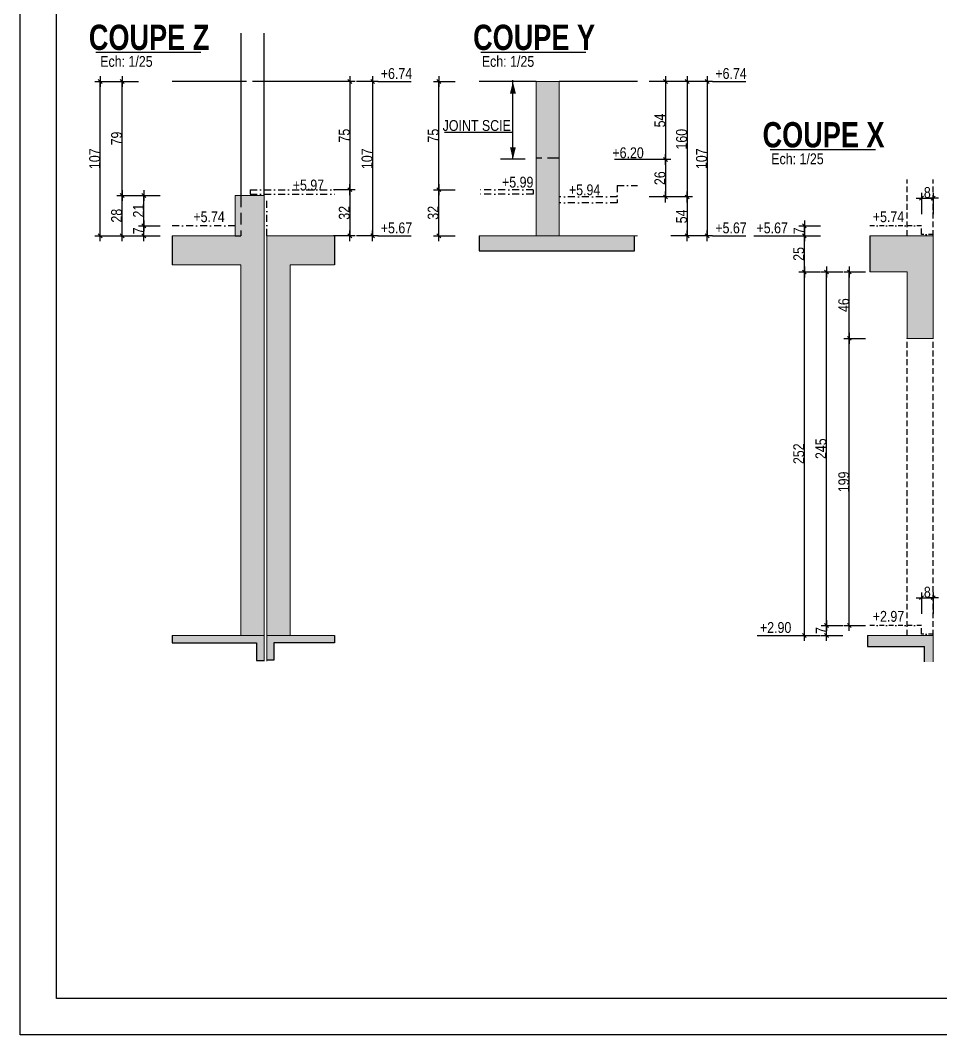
# Model space of a CAD drawing. Header units: centimetres. Extents: x -31 to 9059, y 2319 to 6519.
# Drawn here: x -31 to 1245, y 2319 to 3725 of the extents above; entities that cross this region are included whole.
import ezdxf
from ezdxf.enums import TextEntityAlignment as Align

# ---------------------------------------------------------------- set-up
doc = ezdxf.new("R2010")
doc.units = ezdxf.units.CM
doc.header["$LTSCALE"] = 12.7
doc.header["$PDMODE"] = 1
doc.header["$PDSIZE"] = -2
doc.linetypes.add('CACHEX2', pattern=[19.05, 12.7, -6.35])
doc.linetypes.add('TIRETPTX2', pattern=[50.8, 25.4, -12.7, 0, -12.7])
for name, color, linetype in [('01_cote_gen', 4, 'Continuous'), ('01_linteaux', 2, 'Continuous'), ('01_murs_sup', 2, 'CACHEX2'), ('01_poch_BN', 9, 'Continuous'), ('01_texte', 230, 'Continuous'), ('AA_COTES', 2, 'Continuous')]:
    doc.layers.add(name, color=color, linetype=linetype)
doc.layers.add('01_murs_coup', color=5, linetype='Continuous', lineweight=60)
doc.styles.add('ARIAL NA', font='ARIALN.TTF')
doc.styles.add('impact', font='impact.ttf')
doc.styles.add('STYLE2', font='ARIALN.TTF')
doc.dimstyles.new('JB25', dxfattribs={"dimscale": 0.1, "dimtxt": 150, "dimasz": 15, "dimexe": 0.1, "dimexo": 0.1, "dimgap": 0.09, "dimtad": 1, "dimdec": 1, "dimlfac": 0.5, "dimdsep": 46, "dimtxsty": 'STYLE2', "dimblk1": 'BOND_G', "dimblk2": 'BOND_D', "dimsah": 1, "dimcen": 1.5, "dimdle": 0.01, "dimse1": 1, "dimse2": 1, "dimclrd": 4, "dimclre": 2, "dimclrt": 6, "dimazin": 2, "dimtfac": 2.333333, "dimtdec": 1, "dimtix": 1, "dimtmove": 2, "dimatfit": 3, "dimldrblk": 'BOND_G', "dimfxl": 1, "dimtolj": 1, "dimtzin": 0, "dimarcsym": 0})
doc.dimstyles.new('JB50', dxfattribs={"dimscale": 0.1, "dimtxt": 150, "dimasz": 15, "dimexe": 0.1, "dimexo": 0.1, "dimgap": 0.09, "dimtad": 1, "dimdec": 1, "dimdsep": 46, "dimtxsty": 'STYLE2', "dimblk1": 'BOND_G', "dimblk2": 'BOND_D', "dimsah": 1, "dimcen": 1.5, "dimdle": 0.01, "dimse1": 1, "dimse2": 1, "dimclrd": 4, "dimclre": 2, "dimclrt": 6, "dimazin": 2, "dimtfac": 2.333333, "dimtdec": 1, "dimtix": 1, "dimtmove": 2, "dimatfit": 3, "dimldrblk": 'BOND_G', "dimfxl": 1, "dimtolj": 1, "dimtzin": 0, "dimarcsym": 0})

# ---------------------------------------------------------------- blocks, each defined once
blk = doc.blocks.new('BOND_G')
at = {"layer": 'AA_COTES', "color": 0}
for p, q in [((0, -5), (0, 15)), ((5, 0), (-5, 0)), ((1.77, 1.77), (-1.77, -1.77))]:
    blk.add_line(p, q, dxfattribs=at)
blk = doc.blocks.new('BOND_D')
at = {"layer": 'AA_COTES', "color": 0}
for p, q in [((5, 0), (-5, 0)), ((-1.77, -1.77), (1.77, 1.77)), ((0, 5), (0, -15))]:
    blk.add_line(p, q, dxfattribs=at)
blk = doc.blocks.new('*D1912')
at = {"layer": '01_poch_BN', "color": 4, "lineweight": -2, "transparency": 16777216}
blk.add_line((1086.5, 2873.7), (1086.5, 2884.7), dxfattribs=at)
at = {"layer": 'Defpoints', "color": 0, "transparency": 16777216}
for p in [(1086.5, 2886.2), (1121.4, 2886.2), (1128, 2872.2)]:
    blk.add_point(p, dxfattribs=at)
at = {"layer": '01_poch_BN', "color": 4, "lineweight": -2, "transparency": 16777216, "xscale": 1.5, "yscale": 1.5, "zscale": 1.5}
for name, p, rotation in [('BOND_D', (1086.5, 2886.2), 90), ('BOND_G', (1086.5, 2872.2), 270)]:
    blk.add_blockref(name, p, dxfattribs=dict(at, rotation=rotation))
at = {"layer": '01_poch_BN', "color": 6, "transparency": 16777216, "insert": (1079, 2879.2), "char_height": 15, "attachment_point": 5, "rotation": 90, "style": 'STYLE2'}
blk.add_mtext('\\A1;7', dxfattribs=at)
blk = doc.blocks.new('*D1913')
at = {"layer": '01_poch_BN', "color": 4, "lineweight": -2, "transparency": 16777216}
blk.add_line((1055.8, 2873.7), (1055.8, 3374.7), dxfattribs=at)
at = {"layer": 'Defpoints', "color": 0, "transparency": 16777216}
for p in [(1055.8, 3376.2), (1136.9, 3376.2), (1136.9, 2872.2)]:
    blk.add_point(p, dxfattribs=at)
at = {"layer": '01_poch_BN', "color": 4, "lineweight": -2, "transparency": 16777216, "xscale": 1.5, "yscale": 1.5, "zscale": 1.5}
for name, p, rotation in [('BOND_D', (1055.8, 3376.2), 90), ('BOND_G', (1055.8, 2872.2), 270)]:
    blk.add_blockref(name, p, dxfattribs=dict(at, rotation=rotation))
at = {"layer": '01_poch_BN', "color": 6, "transparency": 16777216, "insert": (1048.1, 3124.2), "char_height": 15, "attachment_point": 5, "rotation": 90, "style": 'STYLE2'}
blk.add_mtext('\\A1;252', dxfattribs=at)
blk = doc.blocks.new('*D1914')
at = {"layer": '01_poch_BN', "color": 4, "lineweight": -2, "transparency": 16777216}
blk.add_line((1086.5, 2887.7), (1086.5, 3374.7), dxfattribs=at)
at = {"layer": 'Defpoints', "color": 0, "transparency": 16777216}
for p in [(1086.5, 3376.2), (1121.4, 3376.2), (1121.4, 2886.2)]:
    blk.add_point(p, dxfattribs=at)
at = {"layer": '01_poch_BN', "color": 4, "lineweight": -2, "transparency": 16777216, "xscale": 1.5, "yscale": 1.5, "zscale": 1.5}
for name, p, rotation in [('BOND_D', (1086.5, 3376.2), 90), ('BOND_G', (1086.5, 2886.2), 270)]:
    blk.add_blockref(name, p, dxfattribs=dict(at, rotation=rotation))
at = {"layer": '01_poch_BN', "color": 6, "transparency": 16777216, "insert": (1078.8, 3131.2), "char_height": 15, "attachment_point": 5, "rotation": 90, "style": 'STYLE2'}
blk.add_mtext('\\A1;245', dxfattribs=at)
blk = doc.blocks.new('*D1915')
at = {"layer": '01_poch_BN', "color": 4, "lineweight": -2, "transparency": 16777216}
blk.add_line((1055.8, 3377.7), (1055.8, 3424.7), dxfattribs=at)
at = {"layer": 'Defpoints', "color": 0, "transparency": 16777216}
for p in [(1055.8, 3426.2), (1121.4, 3426.2), (1109, 3376.2)]:
    blk.add_point(p, dxfattribs=at)
at = {"layer": '01_poch_BN', "color": 4, "lineweight": -2, "transparency": 16777216, "xscale": 1.5, "yscale": 1.5, "zscale": 1.5}
for name, p, rotation in [('BOND_D', (1055.8, 3426.2), 90), ('BOND_G', (1055.8, 3376.2), 270)]:
    blk.add_blockref(name, p, dxfattribs=dict(at, rotation=rotation))
at = {"layer": '01_poch_BN', "color": 6, "transparency": 16777216, "insert": (1048.1, 3401.2), "char_height": 15, "attachment_point": 5, "rotation": 90, "style": 'STYLE2'}
blk.add_mtext('\\A1;25', dxfattribs=at)
blk = doc.blocks.new('*D1916')
at = {"layer": '01_poch_BN', "color": 4, "lineweight": -2, "transparency": 16777216}
blk.add_line((1055.8, 3427.7), (1055.8, 3438.7), dxfattribs=at)
at = {"layer": 'Defpoints', "color": 0, "transparency": 16777216}
for p in [(1055.8, 3440.2), (1121.4, 3440.2), (1121.4, 3426.2)]:
    blk.add_point(p, dxfattribs=at)
at = {"layer": '01_poch_BN', "color": 4, "lineweight": -2, "transparency": 16777216, "xscale": 1.5, "yscale": 1.5, "zscale": 1.5}
for name, p, rotation in [('BOND_D', (1055.8, 3440.2), 90), ('BOND_G', (1055.8, 3426.2), 270)]:
    blk.add_blockref(name, p, dxfattribs=dict(at, rotation=rotation))
at = {"layer": '01_poch_BN', "color": 6, "transparency": 16777216, "insert": (1048.3, 3433.2), "char_height": 15, "attachment_point": 5, "rotation": 90, "style": 'STYLE2'}
blk.add_mtext('\\A1;7', dxfattribs=at)
blk = doc.blocks.new('*D1917')
at = {"layer": '01_poch_BN', "color": 4, "lineweight": -2, "transparency": 16777216}
blk.add_line((1118.1, 2887.7), (1118.1, 3282.7), dxfattribs=at)
at = {"layer": 'Defpoints', "color": 0, "transparency": 16777216}
for p in [(1118.1, 3284.2), (1198.2, 3284.2), (1146.3, 2886.2)]:
    blk.add_point(p, dxfattribs=at)
at = {"layer": '01_poch_BN', "color": 4, "lineweight": -2, "transparency": 16777216, "xscale": 1.5, "yscale": 1.5, "zscale": 1.5}
for name, p, rotation in [('BOND_D', (1118.1, 3284.2), 90), ('BOND_G', (1118.1, 2886.2), 270)]:
    blk.add_blockref(name, p, dxfattribs=dict(at, rotation=rotation))
at = {"layer": '01_poch_BN', "color": 6, "transparency": 16777216, "insert": (1110.5, 3085.2), "char_height": 15, "attachment_point": 5, "rotation": 90, "style": 'STYLE2'}
blk.add_mtext('\\A1;199', dxfattribs=at)
blk = doc.blocks.new('*D1918')
at = {"layer": '01_poch_BN', "color": 4, "lineweight": -2, "transparency": 16777216}
blk.add_line((1118.1, 3285.7), (1118.1, 3374.7), dxfattribs=at)
at = {"layer": 'Defpoints', "color": 0, "transparency": 16777216}
for p in [(1118.1, 3376.2), (1146.3, 3376.2), (1198.2, 3284.2)]:
    blk.add_point(p, dxfattribs=at)
at = {"layer": '01_poch_BN', "color": 4, "lineweight": -2, "transparency": 16777216, "xscale": 1.5, "yscale": 1.5, "zscale": 1.5}
for name, p, rotation in [('BOND_D', (1118.1, 3376.2), 90), ('BOND_G', (1118.1, 3284.2), 270)]:
    blk.add_blockref(name, p, dxfattribs=dict(at, rotation=rotation))
at = {"layer": '01_poch_BN', "color": 6, "transparency": 16777216, "insert": (1110.5, 3330.2), "char_height": 15, "attachment_point": 5, "rotation": 90, "style": 'STYLE2'}
blk.add_mtext('\\A1;46', dxfattribs=at)
blk = doc.blocks.new('*D1919')
at = {"layer": '01_poch_BN', "color": 4, "lineweight": -2, "transparency": 16777216}
blk.add_line((1301.3, 3438.7), (1301.3, 3429.7), dxfattribs=at)
at = {"layer": 'Defpoints', "color": 0, "transparency": 16777216}
for p in [(1218.2, 3440.2), (1223.5, 3428.2), (1301.3, 3428.2)]:
    blk.add_point(p, dxfattribs=at)
at = {"layer": '01_poch_BN', "color": 4, "lineweight": -2, "transparency": 16777216, "xscale": 1.5, "yscale": 1.5, "zscale": 1.5}
for name, p, rotation in [('BOND_G', (1301.3, 3440.2), 90), ('BOND_D', (1301.3, 3428.2), 270)]:
    blk.add_blockref(name, p, dxfattribs=dict(at, rotation=rotation))
at = {"layer": '01_poch_BN', "color": 6, "transparency": 16777216, "insert": (1293.6, 3434.2), "char_height": 15, "attachment_point": 5, "rotation": 90, "style": 'STYLE2'}
blk.add_mtext('\\A1;6', dxfattribs=at)
blk = doc.blocks.new('*D1920')
at = {"layer": '01_poch_BN', "color": 4, "lineweight": -2, "transparency": 16777216}
blk.add_line((1219.7, 3478.6), (1232.7, 3478.6), dxfattribs=at)
at = {"layer": 'Defpoints', "color": 0, "transparency": 16777216}
for p in [(1234.2, 3478.6), (1234.2, 3451.4), (1218.2, 3440.2)]:
    blk.add_point(p, dxfattribs=at)
at = {"layer": '01_poch_BN', "color": 4, "lineweight": -2, "transparency": 16777216, "xscale": 1.5, "yscale": 1.5, "zscale": 1.5, "rotation": 180}
blk.add_blockref('BOND_G', (1218.2, 3478.6), dxfattribs=at)
at = {"layer": '01_poch_BN', "color": 4, "lineweight": -2, "transparency": 16777216, "xscale": 1.5, "yscale": 1.5, "zscale": 1.5}
blk.add_blockref('BOND_D', (1234.2, 3478.6), dxfattribs=at)
at = {"layer": '01_poch_BN', "color": 6, "transparency": 16777216, "insert": (1226.2, 3486.3), "char_height": 15, "attachment_point": 5, "style": 'STYLE2'}
blk.add_mtext('\\A1;8', dxfattribs=at)
blk = doc.blocks.new('*D1921')
at = {"layer": '01_poch_BN', "color": 4, "lineweight": -2, "transparency": 16777216}
blk.add_line((1301.3, 2884.7), (1301.3, 2875.7), dxfattribs=at)
at = {"layer": 'Defpoints', "color": 0, "transparency": 16777216}
for p in [(1218.2, 2886.2), (1223.5, 2874.2), (1301.3, 2874.2)]:
    blk.add_point(p, dxfattribs=at)
at = {"layer": '01_poch_BN', "color": 4, "lineweight": -2, "transparency": 16777216, "xscale": 1.5, "yscale": 1.5, "zscale": 1.5}
for name, p, rotation in [('BOND_G', (1301.3, 2886.2), 90), ('BOND_D', (1301.3, 2874.2), 270)]:
    blk.add_blockref(name, p, dxfattribs=dict(at, rotation=rotation))
at = {"layer": '01_poch_BN', "color": 6, "transparency": 16777216, "insert": (1293.6, 2880.2), "char_height": 15, "attachment_point": 5, "rotation": 90, "style": 'STYLE2'}
blk.add_mtext('\\A1;6', dxfattribs=at)
blk = doc.blocks.new('*D1922')
at = {"layer": '01_poch_BN', "color": 4, "lineweight": -2, "transparency": 16777216}
blk.add_line((1219.7, 2924.6), (1232.7, 2924.6), dxfattribs=at)
at = {"layer": 'Defpoints', "color": 0, "transparency": 16777216}
for p in [(1234.2, 2924.6), (1234.2, 2897.4), (1218.2, 2886.2)]:
    blk.add_point(p, dxfattribs=at)
at = {"layer": '01_poch_BN', "color": 4, "lineweight": -2, "transparency": 16777216, "xscale": 1.5, "yscale": 1.5, "zscale": 1.5, "rotation": 180}
blk.add_blockref('BOND_G', (1218.2, 2924.6), dxfattribs=at)
at = {"layer": '01_poch_BN', "color": 4, "lineweight": -2, "transparency": 16777216, "xscale": 1.5, "yscale": 1.5, "zscale": 1.5}
blk.add_blockref('BOND_D', (1234.2, 2924.6), dxfattribs=at)
at = {"layer": '01_poch_BN', "color": 6, "transparency": 16777216, "insert": (1226.2, 2932.3), "char_height": 15, "attachment_point": 5, "style": 'STYLE2'}
blk.add_mtext('\\A1;8', dxfattribs=at)
blk = doc.blocks.new('*D1923')
at = {"layer": '01_cote_gen', "color": 4, "lineweight": -2, "transparency": 16777216}
blk.add_line((921.1, 3638.7), (921.1, 3427.7), dxfattribs=at)
at = {"layer": 'Defpoints', "color": 0, "transparency": 16777216}
for p in [(869.9, 3640.2), (869.8, 3426.2), (921.1, 3426.2)]:
    blk.add_point(p, dxfattribs=at)
at = {"layer": '01_cote_gen', "color": 4, "lineweight": -2, "transparency": 16777216, "xscale": 1.5, "yscale": 1.5, "zscale": 1.5}
for name, p, rotation in [('BOND_G', (921.1, 3640.2), 90), ('BOND_D', (921.1, 3426.2), 270)]:
    blk.add_blockref(name, p, dxfattribs=dict(at, rotation=rotation))
at = {"layer": '01_cote_gen', "color": 6, "transparency": 16777216, "insert": (913.4, 3533.2), "char_height": 15, "attachment_point": 5, "rotation": 90, "style": 'STYLE2'}
blk.add_mtext('\\A1;107', dxfattribs=at)
blk = doc.blocks.new('*D1924')
at = {"layer": '01_cote_gen', "color": 4, "lineweight": -2, "transparency": 16777216}
blk.add_line((549.2, 3427.7), (549.2, 3488.7), dxfattribs=at)
at = {"layer": 'Defpoints', "color": 0, "transparency": 16777216}
for p in [(549.2, 3490.2), (591.6, 3490.2), (619.7, 3426.2)]:
    blk.add_point(p, dxfattribs=at)
at = {"layer": '01_cote_gen', "color": 4, "lineweight": -2, "transparency": 16777216, "xscale": 1.5, "yscale": 1.5, "zscale": 1.5}
for name, p, rotation in [('BOND_D', (549.2, 3490.2), 90), ('BOND_G', (549.2, 3426.2), 270)]:
    blk.add_blockref(name, p, dxfattribs=dict(at, rotation=rotation))
at = {"layer": '01_cote_gen', "color": 6, "transparency": 16777216, "insert": (541.5, 3458.2), "char_height": 15, "attachment_point": 5, "rotation": 90, "style": 'STYLE2'}
blk.add_mtext('\\A1;32', dxfattribs=at)
blk = doc.blocks.new('*D1925')
at = {"layer": '01_cote_gen', "color": 4, "lineweight": -2, "transparency": 16777216}
blk.add_line((549.2, 3491.7), (549.2, 3638.7), dxfattribs=at)
at = {"layer": 'Defpoints', "color": 0, "transparency": 16777216}
for p in [(549.2, 3640.2), (611.8, 3640.2), (556.7, 3490.2)]:
    blk.add_point(p, dxfattribs=at)
at = {"layer": '01_cote_gen', "color": 4, "lineweight": -2, "transparency": 16777216, "xscale": 1.5, "yscale": 1.5, "zscale": 1.5}
for name, p, rotation in [('BOND_D', (549.2, 3640.2), 90), ('BOND_G', (549.2, 3490.2), 270)]:
    blk.add_blockref(name, p, dxfattribs=dict(at, rotation=rotation))
at = {"layer": '01_cote_gen', "color": 6, "transparency": 16777216, "insert": (541.6, 3565.2), "char_height": 15, "attachment_point": 5, "rotation": 90, "style": 'STYLE2'}
blk.add_mtext('\\A1;75', dxfattribs=at)
blk = doc.blocks.new('*D1926')
at = {"layer": '01_cote_gen', "color": 4, "lineweight": -2, "transparency": 16777216}
blk.add_line((426, 3638.7), (426, 3491.7), dxfattribs=at)
at = {"layer": 'Defpoints', "color": 0, "transparency": 16777216}
for p in [(404.8, 3640.2), (404.8, 3490.2), (426, 3490.2)]:
    blk.add_point(p, dxfattribs=at)
at = {"layer": '01_cote_gen', "color": 4, "lineweight": -2, "transparency": 16777216, "xscale": 1.5, "yscale": 1.5, "zscale": 1.5}
for name, p, rotation in [('BOND_G', (426, 3640.2), 90), ('BOND_D', (426, 3490.2), 270)]:
    blk.add_blockref(name, p, dxfattribs=dict(at, rotation=rotation))
at = {"layer": '01_cote_gen', "color": 6, "transparency": 16777216, "insert": (418.3, 3565.2), "char_height": 15, "attachment_point": 5, "rotation": 90, "style": 'STYLE2'}
blk.add_mtext('\\A1;75', dxfattribs=at)
blk = doc.blocks.new('*D1927')
at = {"layer": '01_cote_gen', "color": 4, "lineweight": -2, "transparency": 16777216}
blk.add_line((426, 3488.7), (426, 3427.7), dxfattribs=at)
at = {"layer": 'Defpoints', "color": 0, "transparency": 16777216}
for p in [(418.5, 3490.2), (404.8, 3426.2), (426, 3426.2)]:
    blk.add_point(p, dxfattribs=at)
at = {"layer": '01_cote_gen', "color": 4, "lineweight": -2, "transparency": 16777216, "xscale": 1.5, "yscale": 1.5, "zscale": 1.5}
for name, p, rotation in [('BOND_G', (426, 3490.2), 90), ('BOND_D', (426, 3426.2), 270)]:
    blk.add_blockref(name, p, dxfattribs=dict(at, rotation=rotation))
at = {"layer": '01_cote_gen', "color": 6, "transparency": 16777216, "insert": (418.3, 3458.2), "char_height": 15, "attachment_point": 5, "rotation": 90, "style": 'STYLE2'}
blk.add_mtext('\\A1;32', dxfattribs=at)
blk = doc.blocks.new('*D1928')
at = {"layer": '01_cote_gen', "color": 4, "lineweight": -2, "transparency": 16777216}
blk.add_line((457.5, 3638.7), (457.5, 3427.7), dxfattribs=at)
at = {"layer": 'Defpoints', "color": 0, "transparency": 16777216}
for p in [(403.5, 3640.2), (375.3, 3426.2), (457.5, 3426.2)]:
    blk.add_point(p, dxfattribs=at)
at = {"layer": '01_cote_gen', "color": 4, "lineweight": -2, "transparency": 16777216, "xscale": 1.5, "yscale": 1.5, "zscale": 1.5}
for name, p, rotation in [('BOND_G', (457.5, 3640.2), 90), ('BOND_D', (457.5, 3426.2), 270)]:
    blk.add_blockref(name, p, dxfattribs=dict(at, rotation=rotation))
at = {"layer": '01_cote_gen', "color": 6, "transparency": 16777216, "insert": (449.8, 3533.2), "char_height": 15, "attachment_point": 5, "rotation": 90, "style": 'STYLE2'}
blk.add_mtext('\\A1;107', dxfattribs=at)
blk = doc.blocks.new('*D1929')
at = {"layer": '01_cote_gen', "color": 4, "lineweight": -2, "transparency": 16777216}
blk.add_line((110.4, 3427.7), (110.4, 3480.7), dxfattribs=at)
at = {"layer": 'Defpoints', "color": 0, "transparency": 16777216}
for p in [(110.4, 3482.2), (223.9, 3482.2), (203.9, 3426.2)]:
    blk.add_point(p, dxfattribs=at)
at = {"layer": '01_cote_gen', "color": 4, "lineweight": -2, "transparency": 16777216, "xscale": 1.5, "yscale": 1.5, "zscale": 1.5}
for name, p, rotation in [('BOND_D', (110.4, 3482.2), 90), ('BOND_G', (110.4, 3426.2), 270)]:
    blk.add_blockref(name, p, dxfattribs=dict(at, rotation=rotation))
at = {"layer": '01_cote_gen', "color": 6, "transparency": 16777216, "insert": (102.8, 3454.2), "char_height": 15, "attachment_point": 5, "rotation": 90, "style": 'STYLE2'}
blk.add_mtext('\\A1;28', dxfattribs=at)
blk = doc.blocks.new('*D1930')
at = {"layer": '01_cote_gen', "color": 4, "lineweight": -2, "transparency": 16777216}
blk.add_line((110.4, 3483.7), (110.4, 3638.7), dxfattribs=at)
at = {"layer": 'Defpoints', "color": 0, "transparency": 16777216}
for p in [(110.4, 3640.2), (154.3, 3640.2), (132.9, 3482.2)]:
    blk.add_point(p, dxfattribs=at)
at = {"layer": '01_cote_gen', "color": 4, "lineweight": -2, "transparency": 16777216, "xscale": 1.5, "yscale": 1.5, "zscale": 1.5}
for name, p, rotation in [('BOND_D', (110.4, 3640.2), 90), ('BOND_G', (110.4, 3482.2), 270)]:
    blk.add_blockref(name, p, dxfattribs=dict(at, rotation=rotation))
at = {"layer": '01_cote_gen', "color": 6, "transparency": 16777216, "insert": (102.8, 3561.2), "char_height": 15, "attachment_point": 5, "rotation": 90, "style": 'STYLE2'}
blk.add_mtext('\\A1;79', dxfattribs=at)
blk = doc.blocks.new('*D1931')
at = {"layer": '01_cote_gen', "color": 4, "lineweight": -2, "transparency": 16777216}
blk.add_line((80, 3427.7), (80, 3638.7), dxfattribs=at)
at = {"layer": 'Defpoints', "color": 0, "transparency": 16777216}
for p in [(80, 3640.2), (149.8, 3640.2), (132.9, 3426.2)]:
    blk.add_point(p, dxfattribs=at)
at = {"layer": '01_cote_gen', "color": 4, "lineweight": -2, "transparency": 16777216, "xscale": 1.5, "yscale": 1.5, "zscale": 1.5}
for name, p, rotation in [('BOND_D', (80, 3640.2), 90), ('BOND_G', (80, 3426.2), 270)]:
    blk.add_blockref(name, p, dxfattribs=dict(at, rotation=rotation))
at = {"layer": '01_cote_gen', "color": 6, "transparency": 16777216, "insert": (72.4, 3533.2), "char_height": 15, "attachment_point": 5, "rotation": 90, "style": 'STYLE2'}
blk.add_mtext('\\A1;107', dxfattribs=at)
blk = doc.blocks.new('*D1932')
at = {"layer": '01_cote_gen', "color": 4, "lineweight": -2, "transparency": 16777216}
blk.add_line((140.5, 3427.7), (140.5, 3438.7), dxfattribs=at)
at = {"layer": 'Defpoints', "color": 0, "transparency": 16777216}
for p in [(140.5, 3440.2), (179.5, 3440.2), (179.5, 3426.2)]:
    blk.add_point(p, dxfattribs=at)
at = {"layer": '01_cote_gen', "color": 4, "lineweight": -2, "transparency": 16777216, "xscale": 1.5, "yscale": 1.5, "zscale": 1.5}
for name, p, rotation in [('BOND_D', (140.5, 3440.2), 90), ('BOND_G', (140.5, 3426.2), 270)]:
    blk.add_blockref(name, p, dxfattribs=dict(at, rotation=rotation))
at = {"layer": '01_cote_gen', "color": 6, "transparency": 16777216, "insert": (133, 3433.2), "char_height": 15, "attachment_point": 5, "rotation": 90, "style": 'STYLE2'}
blk.add_mtext('\\A1;7', dxfattribs=at)
blk = doc.blocks.new('*D1933')
at = {"layer": '01_cote_gen', "color": 4, "lineweight": -2, "transparency": 16777216}
blk.add_line((140.5, 3441.7), (140.5, 3480.7), dxfattribs=at)
at = {"layer": 'Defpoints', "color": 0, "transparency": 16777216}
for p in [(132.9, 3482.2), (140.5, 3482.2), (153.5, 3440.2)]:
    blk.add_point(p, dxfattribs=at)
at = {"layer": '01_cote_gen', "color": 4, "lineweight": -2, "transparency": 16777216, "xscale": 1.5, "yscale": 1.5, "zscale": 1.5}
for name, p, rotation in [('BOND_D', (140.5, 3482.2), 90), ('BOND_G', (140.5, 3440.2), 270)]:
    blk.add_blockref(name, p, dxfattribs=dict(at, rotation=rotation))
at = {"layer": '01_cote_gen', "color": 6, "transparency": 16777216, "insert": (133, 3461.2), "char_height": 15, "attachment_point": 5, "rotation": 90, "style": 'STYLE2'}
blk.add_mtext('\\A1;21', dxfattribs=at)
blk = doc.blocks.new('*D2308')
at = {"layer": '01_cote_gen', "color": 4, "lineweight": -2, "transparency": 16777216}
blk.add_line((893.3, 3638.7), (893.3, 3481.7), dxfattribs=at)
at = {"layer": 'Defpoints', "color": 0, "transparency": 16777216}
for p in [(856.9, 3640.2), (841.4, 3480.2), (893.3, 3480.2)]:
    blk.add_point(p, dxfattribs=at)
at = {"layer": '01_cote_gen', "color": 4, "lineweight": -2, "transparency": 16777216, "xscale": 1.5, "yscale": 1.5, "zscale": 1.5}
for name, p, rotation in [('BOND_G', (893.3, 3640.2), 90), ('BOND_D', (893.3, 3480.2), 270)]:
    blk.add_blockref(name, p, dxfattribs=dict(at, rotation=rotation))
at = {"layer": '01_cote_gen', "color": 6, "transparency": 16777216, "insert": (885.7, 3560.2), "char_height": 15, "attachment_point": 5, "rotation": 90, "style": 'STYLE2'}
blk.add_mtext('\\A1;160', dxfattribs=at)
blk = doc.blocks.new('*D2309')
at = {"layer": '01_cote_gen', "color": 4, "lineweight": -2, "transparency": 16777216}
blk.add_line((893.3, 3478.7), (893.3, 3427.7), dxfattribs=at)
at = {"layer": 'Defpoints', "color": 0, "transparency": 16777216}
for p in [(885.8, 3480.2), (869.8, 3426.2), (893.3, 3426.2)]:
    blk.add_point(p, dxfattribs=at)
at = {"layer": '01_cote_gen', "color": 4, "lineweight": -2, "transparency": 16777216, "xscale": 1.5, "yscale": 1.5, "zscale": 1.5}
for name, p, rotation in [('BOND_G', (893.3, 3480.2), 90), ('BOND_D', (893.3, 3426.2), 270)]:
    blk.add_blockref(name, p, dxfattribs=dict(at, rotation=rotation))
at = {"layer": '01_cote_gen', "color": 6, "transparency": 16777216, "insert": (885.7, 3453.2), "char_height": 15, "attachment_point": 5, "rotation": 90, "style": 'STYLE2'}
blk.add_mtext('\\A1;54', dxfattribs=at)
blk = doc.blocks.new('*D2310')
at = {"layer": '01_cote_gen', "color": 4, "lineweight": -2, "transparency": 16777216}
blk.add_line((863.3, 3638.7), (863.3, 3533.7), dxfattribs=at)
at = {"layer": 'Defpoints', "color": 0, "transparency": 16777216}
for p in [(737, 3640.2), (785.7, 3532.2), (863.3, 3532.2)]:
    blk.add_point(p, dxfattribs=at)
at = {"layer": '01_cote_gen', "color": 4, "lineweight": -2, "transparency": 16777216, "xscale": 1.5, "yscale": 1.5, "zscale": 1.5}
for name, p, rotation in [('BOND_G', (863.3, 3640.2), 90), ('BOND_D', (863.3, 3532.2), 270)]:
    blk.add_blockref(name, p, dxfattribs=dict(at, rotation=rotation))
at = {"layer": '01_cote_gen', "color": 6, "transparency": 16777216, "insert": (855.7, 3586.2), "char_height": 15, "attachment_point": 5, "rotation": 90, "style": 'STYLE2'}
blk.add_mtext('\\A1;54', dxfattribs=at)
blk = doc.blocks.new('*D2311')
at = {"layer": '01_cote_gen', "color": 4, "lineweight": -2, "transparency": 16777216}
blk.add_line((863.3, 3530.7), (863.3, 3481.7), dxfattribs=at)
at = {"layer": 'Defpoints', "color": 0, "transparency": 16777216}
for p in [(816.3, 3532.2), (827.8, 3480.2), (863.3, 3480.2)]:
    blk.add_point(p, dxfattribs=at)
at = {"layer": '01_cote_gen', "color": 4, "lineweight": -2, "transparency": 16777216, "xscale": 1.5, "yscale": 1.5, "zscale": 1.5}
for name, p, rotation in [('BOND_G', (863.3, 3532.2), 90), ('BOND_D', (863.3, 3480.2), 270)]:
    blk.add_blockref(name, p, dxfattribs=dict(at, rotation=rotation))
at = {"layer": '01_cote_gen', "color": 6, "transparency": 16777216, "insert": (855.7, 3506.2), "char_height": 15, "attachment_point": 5, "rotation": 90, "style": 'STYLE2'}
blk.add_mtext('\\A1;26', dxfattribs=at)

msp = doc.modelspace()

# ---------------------------------------------------------------- hatches: boundary and pattern name
at = {"layer": '01_poch_BN'}
h = msp.add_hatch(color=256, dxfattribs=at)
h.dxf.hatch_style = 1
h.paths.add_polyline_path([(716.2, 3640.18), (684.2, 3640.18), (684.2, 3426.18), (716.2, 3426.18)])
h = msp.add_hatch(color=256, dxfattribs=at)
h.dxf.hatch_style = 1
h.paths.add_polyline_path([(307.05, 3482.18), (275.05, 3482.18), (275.05, 3426.18), (267.05, 3426.18), (179.55, 3426.18), (179.55, 3386.21), (275.05, 3386.21), (275.05, 2872.21), (307.05, 2872.21)])
h.paths.add_polyline_path([(275.05, 3482.18), (267.05, 3482.18), (267.05, 3426.18), (275.05, 3426.18)], flags=17)
h.paths.add_polyline_path([(404.84, 3426.18), (311.05, 3426.18), (311.05, 2872.21), (343.05, 2872.21), (343.05, 3386.21), (404.84, 3386.21)])
h = msp.add_hatch(color=256, dxfattribs=at)
h.dxf.hatch_style = 1
h.paths.add_polyline_path([(820.43, 3426.18), (605.02, 3426.18), (605.02, 3405.35), (820.43, 3405.35)])
h = msp.add_hatch(color=256, dxfattribs=at)
h.dxf.hatch_style = 1
h.paths.add_polyline_path([(1234.21, 3426.18), (1146.31, 3426.18), (1146.31, 3376.18), (1198.21, 3376.18), (1198.21, 3284.18), (1234.21, 3284.18)])
h = msp.add_hatch(color=256, dxfattribs=at)
h.dxf.hatch_style = 1
h.paths.add_polyline_path([(307.05, 2872.21), (179.55, 2872.21), (179.55, 2861.9), (296.68, 2861.9), (296.68, 2837.45), (307.05, 2837.45)])
h.paths.add_polyline_path([(404.84, 2872.21), (311.05, 2872.21), (311.05, 2837.85), (320.55, 2837.85), (320.55, 2861.9), (404.84, 2861.9)])
h = msp.add_hatch(color=256, dxfattribs=at)
h.dxf.hatch_style = 1
h.paths.add_polyline_path([(1234.21, 2872.21), (1143.38, 2872.21), (1143.38, 2857.04), (1222.23, 2857.13), (1222.25, 2835.73), (1234.21, 2835.73)])

# ---------------------------------------------------------------- linework, layer by layer
at = {"layer": '01_cote_gen'}
for p, q in [((-30.71, 2318.88), (-30.71, 6518.88)), ((8009.29, 2318.88), (-30.71, 2318.88))]:
    msp.add_line(p, q, dxfattribs=at)
at = {"layer": '01_linteaux', "ltscale": 0.1}
for p, q in [((275.05, 3707.44), (275.05, 3482.18)), ((307.05, 3482.18), (307.05, 3707.44)), ((275.05, 3640.18), (179.55, 3640.18)), ((404.84, 3640.18), (307.05, 3640.18)), ((684.2, 3640.18), (605.02, 3640.18)), ((824.58, 3640.18), (716.2, 3640.18))]:
    msp.add_line(p, q, dxfattribs=at)
at = {"layer": '01_linteaux', "linetype": 'TIRETPTX2', "ltscale": 0.03}
for p, q in [((287.67, 3490.18), (404.84, 3490.18)), ((287.67, 3490.18), (287.67, 3484.18)), ((680.2, 3490.18), (605.02, 3490.18)), ((680.2, 3490.18), (680.2, 3484.18)), ((796.2, 3496.29), (796.2, 3472.18)), ((796.2, 3496.29), (824.58, 3496.29)), ((287.67, 3484.18), (404.84, 3484.18)), ((311.05, 3426.18), (311.05, 3478.59)), ((680.2, 3484.18), (605.02, 3484.18)), ((796.2, 3480.18), (716.2, 3480.18)), ((796.2, 3472.18), (716.2, 3472.18)), ((267.05, 3440.18), (179.55, 3440.18))]:
    msp.add_line(p, q, dxfattribs=at)
at = {"layer": '01_linteaux', "linetype": 'TIRETPTX2', "ltscale": 0.02}
for p, q in [((1218.21, 3440.18), (1144.67, 3440.18)), ((1234.21, 3428.18), (1218.21, 3428.18)), ((1218.21, 2886.21), (1144.67, 2886.21)), ((1234.21, 2874.21), (1218.21, 2874.21))]:
    msp.add_line(p, q, dxfattribs=at)
at = {"layer": '01_murs_coup', "linetype": 'Continuous', "lineweight": 5}
for p, q in [((684.2, 3640.18), (684.2, 3426.18)), ((684.2, 3640.18), (716.2, 3640.18)), ((716.2, 3640.18), (716.2, 3426.18)), ((267.05, 3482.18), (267.05, 3426.18)), ((311.05, 3426.18), (311.05, 2872.21)), ((824.58, 3426.18), (605.02, 3426.18)), ((1234.21, 3426.18), (1146.31, 3426.18)), ((1234.21, 3284.18), (1234.21, 3426.18)), ((275.05, 3386.21), (275.05, 2872.21)), ((343.05, 3386.21), (343.05, 2872.21)), ((1198.21, 3376.18), (1146.31, 3376.18)), ((1198.21, 3284.18), (1198.21, 3376.18)), ((1234.21, 3284.18), (1198.21, 3284.18)), ((1234.21, 2872.21), (1143.38, 2872.21)), ((1234.21, 2872.21), (1234.21, 2835.73))]:
    msp.add_line(p, q, dxfattribs=at)
at = {"layer": '01_murs_coup', "linetype": 'Continuous', "lineweight": 0}
for p, q in [((307.05, 3482.18), (267.05, 3482.18)), ((307.05, 3482.18), (307.05, 2872.21)), ((267.05, 3426.18), (179.55, 3426.18)), ((311.05, 3426.18), (404.84, 3426.18)), ((275.05, 3386.21), (179.55, 3386.21)), ((343.05, 3386.21), (404.84, 3386.21)), ((307.05, 2872.21), (179.55, 2872.21)), ((307.05, 2872.21), (307.05, 2836.57)), ((404.84, 2872.21), (311.05, 2872.21)), ((311.05, 2872.21), (311.05, 2836.57))]:
    msp.add_line(p, q, dxfattribs=at)
at = {"layer": '01_murs_sup', "ltscale": 0.1}
for p, q in [((307.05, 3640.18), (275.05, 3640.18)), ((716.2, 3534.18), (684.2, 3534.18)), ((275.05, 3482.18), (275.05, 3426.18)), ((267.05, 3426.18), (275.05, 3426.18))]:
    msp.add_line(p, q, dxfattribs=at)
at = {"layer": '01_murs_sup', "ltscale": 0.05}
for p, q in [((1198.21, 3426.18), (1198.21, 3504.49)), ((1234.21, 3426.18), (1234.21, 3504.49)), ((1218.21, 3428.18), (1218.21, 3440.18)), ((1198.21, 2872.04), (1198.21, 3284.18)), ((1234.21, 2872.04), (1234.21, 3284.18)), ((1218.21, 2874.21), (1218.21, 2886.21))]:
    msp.add_line(p, q, dxfattribs=at)
at = {"layer": '01_poch_BN'}
for p, q in [((179.55, 3426.18), (179.55, 3386.21)), ((404.84, 3426.18), (404.84, 3386.21)), ((605.02, 3426.18), (605.02, 3405.35)), ((820.43, 3405.35), (820.43, 3426.18)), ((1146.31, 3426.18), (1146.31, 3376.18)), ((605.02, 3405.35), (820.43, 3405.35)), ((179.55, 2872.21), (179.55, 2861.9)), ((404.84, 2872.21), (404.84, 2861.9)), ((1143.38, 2872.21), (1143.38, 2857.04)), ((179.55, 2861.9), (296.68, 2861.9)), ((296.68, 2861.9), (296.68, 2837.45)), ((404.84, 2861.9), (320.55, 2861.9)), ((320.55, 2861.9), (320.55, 2837.85)), ((1222.25, 2835.73), (1222.23, 2857.13)), ((296.68, 2837.45), (307.05, 2837.45)), ((320.55, 2837.85), (311.05, 2837.85))]:
    msp.add_line(p, q, dxfattribs=at)
at = {"layer": '01_poch_BN', "ltscale": 200}
msp.add_line((1143.38, 2857.04), (1222.23, 2857.13), dxfattribs=at)
at = {"layer": '01_texte'}
for p, q in [((19.29, 2368.88), (19.29, 6476.69)), ((219.55, 3680.36), (73.95, 3680.36)), ((753.08, 3680.36), (607.48, 3680.36)), ((464.97, 3640.18), (511.02, 3640.18)), ((669.07, 3640.18), (634.8, 3640.18)), ((651.94, 3534.18), (651.94, 3641.88)), ((928.58, 3640.18), (974.63, 3640.18)), ((557.33, 3570), (651.94, 3570)), ((1154.21, 3545.32), (1008.6, 3545.32)), ((669.07, 3532.48), (634.8, 3532.48)), ((840.82, 3532.18), (792.65, 3532.18)), ((464.97, 3426.18), (511.02, 3426.18)), ((928.58, 3426.18), (974.63, 3426.18)), ((985.59, 3426.18), (1048.3, 3426.18)), ((990.41, 2872.21), (1048.3, 2872.21)), ((8009.29, 2368.88), (19.29, 2368.88))]:
    msp.add_line(p, q, dxfattribs=at)
for points in [[(651.94, 3640.18), (647.82, 3623.54), (651.94, 3623.54)], [(651.94, 3640.18), (656.05, 3623.54), (651.94, 3623.54)], [(651.94, 3532.48), (647.82, 3549.12), (651.94, 3549.12)], [(651.94, 3532.48), (656.05, 3549.12), (651.94, 3549.12)]]:
    msp.add_solid(points, dxfattribs=at)

# ---------------------------------------------------------------- texts
at = {"layer": '01_texte', "style": 'impact'}
for s, p in [('COUPE Z', (147.74, 3701.46)), ('COUPE Y', (681.27, 3701.46)), ('COUPE X', (1082.39, 3566.42))]:
    msp.add_text(s, height=35, dxfattribs=at).set_placement(p, align=Align.MIDDLE)
at = {"layer": '01_texte'}
for s, style, p in [('Ech: 1/25', 'STYLE2', (80.04, 3660.58)), ('Ech: 1/25', 'STYLE2', (608.84, 3660.58)), ('+6.74', 'ARIAL NA', (468.85, 3643.82)), ('+6.74', 'ARIAL NA', (932.46, 3643.82)), ('JOINT SCIE', 'ARIAL NA', (554.56, 3571.73)), ('+6.20', 'ARIAL NA', (789.78, 3533.91)), ('Ech: 1/25', 'STYLE2', (1009.97, 3525.54)), ('+5.97', 'ARIAL NA', (346.81, 3489.23)), ('+5.99', 'ARIAL NA', (636.84, 3493.23)), ('+5.94', 'ARIAL NA', (729.55, 3482.62)), ('+5.74', 'ARIAL NA', (209.13, 3445.25)), ('+5.74', 'ARIAL NA', (1150.65, 3445.25)), ('+5.67', 'ARIAL NA', (468.85, 3429.82)), ('+5.67', 'ARIAL NA', (932.46, 3429.82)), ('+5.67', 'ARIAL NA', (989.47, 3429.82)), ('+2.97', 'ARIAL NA', (1150.65, 2891.29)), ('+2.90', 'ARIAL NA', (994.29, 2875.86))]:
    msp.add_text(s, height=15, dxfattribs=dict(at, style=style)).set_placement(p)

# ---------------------------------------------------------------- dimensions: what is measured, and where the dimension line sits
at = {"layer": '01_cote_gen'}
for base, p1, p2, dimstyle, picture, middle in [((80.04, 3640.18), (132.93, 3426.18), (149.83, 3640.18), 'JB25', '*D1931', (72.37, 3533.18)), ((110.43, 3640.18), (132.93, 3482.18), (154.33, 3640.18), 'JB25', '*D1930', (102.76, 3561.18)), ((457.47, 3426.18), (403.45, 3640.18), (375.3, 3426.18), 'JB25', '*D1928', (449.8, 3533.18)), ((425.95, 3490.18), (404.84, 3640.18), (404.84, 3490.18), 'JB25', '*D1926', (418.31, 3565.18)), ((549.2, 3640.18), (556.7, 3490.18), (611.78, 3640.18), 'JB25', '*D1925', (541.57, 3565.18)), ((863.32, 3532.18), (736.97, 3640.18), (785.72, 3532.18), 'JB25', '*D2310', (855.68, 3586.18)), ((893.32, 3480.18), (856.94, 3640.18), (841.45, 3480.18), 'JB50', '*D2308', (885.65, 3560.18)), ((921.08, 3426.18), (869.93, 3640.18), (869.82, 3426.18), 'JB25', '*D1923', (913.41, 3533.18)), ((863.32, 3480.2), (816.29, 3532.18), (827.81, 3480.2), 'JB25', '*D2311', (855.65, 3506.19)), ((110.43, 3482.18), (203.86, 3426.18), (223.93, 3482.18), 'JB25', '*D1929', (102.76, 3454.18)), ((140.51, 3482.18), (153.54, 3440.18), (132.93, 3482.18), 'JB25', '*D1933', (132.97, 3461.18)), ((425.95, 3426.18), (418.45, 3490.18), (404.84, 3426.18), 'JB25', '*D1927', (418.28, 3458.18)), ((549.2, 3490.18), (619.69, 3426.18), (591.64, 3490.18), 'JB25', '*D1924', (541.54, 3458.18)), ((893.32, 3426.18), (885.82, 3480.18), (869.82, 3426.18), 'JB50', '*D2309', (885.68, 3453.18)), ((140.51, 3440.18), (179.55, 3426.18), (179.55, 3440.18), 'JB25', '*D1932', (133, 3433.18))]:
    dim = msp.add_linear_dim(base=base, p1=p1, p2=p2, angle=90, dimstyle=dimstyle, dxfattribs=at)
    dim.commit()
    dim.dimension.update_dxf_attribs({"geometry": picture, "text_midpoint": middle})
at = {"layer": '01_poch_BN'}
for base, p1, p2, picture, middle in [((1234.21, 3478.59), (1218.21, 3440.18), (1234.21, 3451.39), '*D1920', (1226.21, 3486.26)), ((1234.21, 2924.62), (1218.21, 2886.21), (1234.21, 2897.42), '*D1922', (1226.21, 2932.29))]:
    dim = msp.add_linear_dim(base=base, p1=p1, p2=p2, dimstyle='JB25', dxfattribs=at)
    dim.commit()
    dim.dimension.update_dxf_attribs({"geometry": picture, "text_midpoint": middle})
for base, p1, p2, picture, middle in [((1055.8, 3440.18), (1121.43, 3426.18), (1121.43, 3440.18), '*D1916', (1048.29, 3433.18)), ((1301.26, 3428.18), (1218.21, 3440.18), (1223.47, 3428.18), '*D1919', (1293.59, 3434.18)), ((1055.8, 3426.18), (1108.99, 3376.18), (1121.43, 3426.18), '*D1915', (1048.13, 3401.18)), ((1055.8, 3376.18), (1136.91, 2872.21), (1136.91, 3376.18), '*D1913', (1048.13, 3124.2)), ((1086.49, 3376.18), (1121.43, 2886.21), (1121.43, 3376.18), '*D1914', (1078.82, 3131.2)), ((1118.14, 3376.18), (1198.21, 3284.18), (1146.31, 3376.18), '*D1918', (1110.48, 3330.18)), ((1118.14, 3284.18), (1146.31, 2886.21), (1198.21, 3284.18), '*D1917', (1110.48, 3085.2)), ((1086.49, 2886.21), (1127.99, 2872.21), (1121.43, 2886.21), '*D1912', (1078.98, 2879.21)), ((1301.26, 2874.21), (1218.21, 2886.21), (1223.47, 2874.21), '*D1921', (1293.59, 2880.21))]:
    dim = msp.add_linear_dim(base=base, p1=p1, p2=p2, angle=90, dimstyle='JB25', dxfattribs=at)
    dim.commit()
    dim.dimension.update_dxf_attribs({"geometry": picture, "text_midpoint": middle})

doc.saveas('drawing.dxf')
